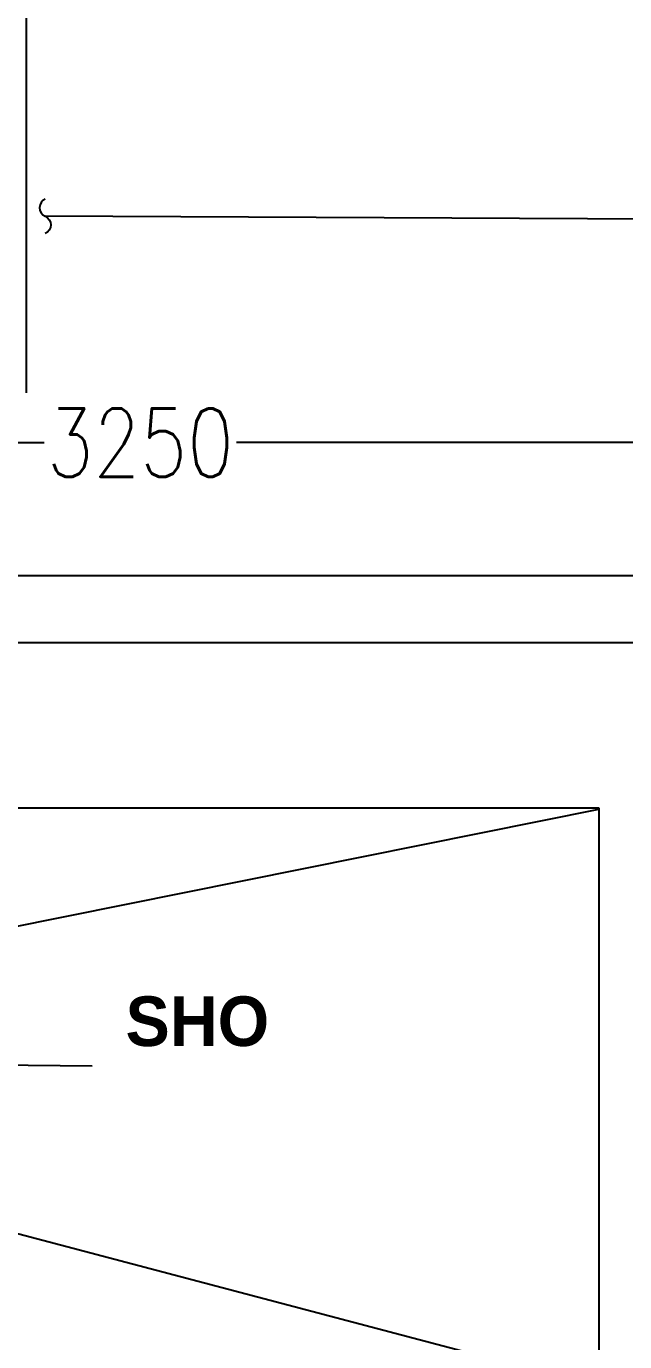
# Model space of a CAD drawing. Extents: x -678889171 to 586587, y -792238163 to 335485.
# Drawn here: x 84591 to 85497, y 36367 to 38355 of the extents above; entities that cross this region are included whole.
import ezdxf
from ezdxf import colors
from ezdxf.entities.mleader import LeaderData, LeaderLine
from ezdxf.math import Vec2, Vec3

# ---------------------------------------------------------------- set-up
doc = ezdxf.new("R2010")
doc.units = 0
doc.header["$MEASUREMENT"] = 0
doc.layers.get('0').update_dxf_attribs({"color": 8})
doc.layers.get('Defpoints').update_dxf_attribs({"color": 252})
for name, color, linetype in [('1', 8, 'Continuous'), ('E-CUT-LINE', 1, 'Continuous'), ('E-POW-WIR-NO', 4, 'Continuous'), ('E-TEXT', 3, 'Continuous'), ('loop line emped', 1, 'Continuous'), ('XR-A-9TH-FLOOR$0$A-ANNO-SYMB', 252, 'Continuous'), ('XR-Typ24$0$XR-A-2ND-FLOOR$0$XR-A-TYP-2-3-4-5-6-7-8-9-10$0$A-ANNO-NOTE', 252, 'Continuous'), ('XR-Typ24$0$XR-A-2ND-FLOOR$0$XR-A-TYP-2-3-4-5-6-7-8-9-10$0$A-FURN-SANT', 252, 'Continuous'), ('XR-Typ24$0$XR-A-2ND-FLOOR$0$XR-A-TYP-2-3-4-5-6-7-8-9-10$0$A-WALL', 252, 'Continuous'), ('XR-Typ26$0$XR-A-TYP-2-3-4-5-6-7-8-9-10$0$A-WALL', 252, 'Continuous')]:
    doc.layers.add(name, color=color, linetype=linetype)
doc.styles.get("Standard").update_dxf_attribs({"font": 'arial.ttf'})
doc.styles.add('Work$0$E-M.MODUL', font='romans.shx', dxfattribs={"width": 0.8})
doc.styles.add('XR-Typ24$0$XR-A-2ND-FLOOR$0$XR-A-TYP-2-3-4-5-6-7-8-9-10$0$XR-A-TYP$0$TYPICAL TYPES$0$XREF_3BR$0$KZT', font='')
doc.styles.get('XR-Typ24$0$XR-A-2ND-FLOOR$0$XR-A-TYP-2-3-4-5-6-7-8-9-10$0$XR-A-TYP$0$TYPICAL TYPES$0$XREF_3BR$0$KZT').set_extended_font_data('AvantGarde LT Medium', bold=True)
doc.dimstyles.new('Work$0$S-DIM', dxfattribs={"dimscale": 500, "dimtxt": 0.2065, "dimasz": 0.104, "dimexe": 0, "dimexo": 0, "dimgap": 0, "dimtad": 0, "dimdec": 0, "dimzin": 0, "dimdsep": 46, "dimtxsty": 'Work$0$E-M.MODUL', "dimcen": 0.25, "dimclrd": 5, "dimclre": 5, "dimclrt": 1, "dimadec": 0, "dimazin": 0, "dimtfac": 1, "dimtdec": 0, "dimtofl": 0, "dimtmove": 0, "dimatfit": 3, "dimfxl": 1, "dimtolj": 1, "dimtzin": 0, "dimlwe": 13, "dimarcsym": 0})

# ---------------------------------------------------------------- blocks, each defined once
blk = doc.blocks.new('CW_0.000')
blk.add_lwpolyline([(0, -25.98557292037257, 0.66), (0, 0, -0.66), (0, 25.98557292037257, 0.97)], format="xyb")
blk = doc.blocks.new('*D2950')
at = {"layer": '1', "color": 5, "lineweight": 13, "transparency": 16777216}
for p, q in [((83138.83527818133, 37423.66453244579), (83138.83527818133, 37725.87552377867)), ((86388.74425215248, 37423.66453244256), (86388.74425215248, 37725.87552377867))]:
    blk.add_line(p, q, dxfattribs=at)
at = {"layer": '1', "color": 5, "lineweight": -2, "transparency": 16777216}
for p, q in [((83190.83527818133, 37725.87552377867), (84618.25643183356, 37725.87552377867)), ((86336.74425215248, 37725.87552377867), (84909.32309850024, 37725.87552377867))]:
    blk.add_line(p, q, dxfattribs=at)
at = {"layer": '1', "color": 5, "transparency": 16777216}
for points in [[(83190.83527818133, 37734.54219044533), (83190.83527818133, 37717.208857112), (83138.83527818133, 37725.87552377867)], [(86336.74425215248, 37734.54219044533), (86336.74425215248, 37717.208857112), (86388.74425215248, 37725.87552377867)]]:
    blk.add_solid(points, dxfattribs=at)
at = {"layer": 'Defpoints', "color": 0, "transparency": 16777216}
for p in [(83138.83527818133, 37725.87552377867), (83138.83527818133, 37423.66453244579), (86388.74425215248, 37423.66453244256)]:
    blk.add_point(p, dxfattribs=at)
at = {"layer": '1', "color": 1, "transparency": 16777216, "insert": (84763.7897651669, 37725.87552377867), "char_height": 103.25, "attachment_point": 5, "style": 'Work$0$E-M.MODUL'}
blk.add_mtext('\\A1;3250', dxfattribs=at)
blk = doc.blocks.new('XR-Typ24')
at = {"layer": 'XR-Typ24$0$XR-A-2ND-FLOOR$0$XR-A-TYP-2-3-4-5-6-7-8-9-10$0$A-FURN-SANT', "ltscale": 0.5}
blk.add_line((87491.31568810927, 23261.391966625, -0.0001594547033818846), (86265.00567286814, 23273.03367621526, -0.0001594542763708435), dxfattribs=at)
at = {"layer": 'XR-Typ24$0$XR-A-2ND-FLOOR$0$XR-A-TYP-2-3-4-5-6-7-8-9-10$0$A-FURN-SANT', "ltscale": 0.5, "elevation": 0.0001070577268393427}
blk.add_lwpolyline([(88257.59299730997, 22775.97436211478), (86377.28503164728, 23271.90788251557), (88257.87993292055, 23649.56046673929)], dxfattribs=at)
at = {"layer": 'XR-Typ24$0$XR-A-2ND-FLOOR$0$XR-A-TYP-2-3-4-5-6-7-8-9-10$0$A-WALL'}
for p, q in [((86259.40617263611, 23651.17416399846), (88257.87963704375, 23651.9254918989)), ((88257.87963704375, 23651.9254918989, -1.949313951192522e-07), (88258.03907413047, 22377.50073175185, 0.000104846402080802))]:
    blk.add_line(p, q, dxfattribs=at)
at = {"layer": 'XR-Typ24$0$XR-A-2ND-FLOOR$0$XR-A-TYP-2-3-4-5-6-7-8-9-10$0$A-ANNO-NOTE', "insert": (87541.98992967892, 23328.58420531006, 0.0001258880472682091), "char_height": 75, "attachment_point": 4, "rotation": 0.021037281632101407, "style": 'XR-Typ24$0$XR-A-2ND-FLOOR$0$XR-A-TYP-2-3-4-5-6-7-8-9-10$0$XR-A-TYP$0$TYPICAL TYPES$0$XREF_3BR$0$KZT'}
blk.add_mtext_dynamic_manual_height_columns('SHO', width=201.1216216216216, gutter_width=905.8973797663639, heights=[0], dxfattribs=at)

msp = doc.modelspace()

# ---------------------------------------------------------------- linework, layer by layer
at = {"layer": 'E-POW-WIR-NO'}
for p, q in [((84591.38109297233, 39136.90031523531), (84591.38109297134, 37801.30548134236)), ((83327.15124248402, 37525.69177324093, -2.228732040803687e-06), (86197.70566540645, 37524.52280433014, -0.0001773851769044445))]:
    msp.add_line(p, q, dxfattribs=at)
at = {"layer": 'loop line emped', "color": 240, "true_color": 0xed1f24}
msp.add_line((87184.25310043598, 38056.4686104694, -0.2496324143845072), (84620.02216802843, 38068.02190689633, -0.4373875814258973), dxfattribs=at)
at = {"layer": 'XR-Typ26$0$XR-A-TYP-2-3-4-5-6-7-8-9-10$0$A-WALL'}
msp.add_line((81513.88135233, 37423.66457537141), (90484.52330468135, 37423.66457536248), dxfattribs=at)

# ---------------------------------------------------------------- block references
at = {"layer": 'E-CUT-LINE', "rotation": 179.7418521720993}
msp.add_blockref('CW_0.000', (84620.02216802855, 38068.02190689633, -0.4373875814258887), dxfattribs=at)
at = {"layer": 'XR-A-9TH-FLOOR$0$A-ANNO-SYMB'}
msp.add_blockref('XR-Typ24', (-2800.434649049275, 13522.11598560929), dxfattribs=at)

# ---------------------------------------------------------------- dimensions: what is measured, and where the dimension line sits
at = {"layer": '1', "color": 4}
dim = msp.add_linear_dim(base=(83138.83527818133, 37725.87552377867), p1=(86388.74425215248, 37423.66453244256), p2=(83138.83527818133, 37423.66453244579), dimstyle='Work$0$S-DIM', dxfattribs=at)
dim.commit()
dim.dimension.update_dxf_attribs({"geometry": '*D2950', "text_midpoint": (84763.7897651669, 37725.87552377867)})

# ---------------------------------------------------------------- leaders
at = {"layer": 'E-TEXT', "color": 30}
ml = msp.add_multileader_mtext('Standard', dxfattribs=at)
ml.set_content('\\C30;CT11/DP-T-8 {\\A1;3(1x3)mm\\H0.7x;\\S2^ ;\\H1.42857x; \\P∅ 25 mm PVC CONDUIT}', color=3)
ml.set_leader_properties(color=30)
ml.build(insert=Vec2(0, 0))
ml.multileader.update_dxf_attribs({"text_right_attachment_type": 6, "dogleg_length": 0.2763936738358556, "arrow_head_size": 153.5520410199195, "scale": 2})
ctx = ml.context
ctx.base_point, ctx.scale, ctx.char_height, ctx.arrow_head_size, ctx.landing_gap_size, ctx.plane_origin, ctx.plane_x_axis, ctx.plane_y_axis = Vec3(82135.07033079286, 38656.43985853765, 3.369586010265596e-06), 2, 153.5520410199195, 153.5520410199195, 3.071040820398391, Vec3(77451.3234897471, 47681.31183169728, 3.002929201347315e-05), Vec3(0.999976866597217, -0.00680193137365684, 3.477911888746864e-09), Vec3(0.006801931373656824, 0.999976866597217, 4.799668914001097e-09)
ctx.right_attachment = 6
notes = []
notes.append((ctx, [(0, (1, 1, 0), (82134.51755623304, 38656.44361855925, 3.36766346457718e-06), (0.999976866597217, -0.00680193137365684, 3.477911888746864e-09), 0.5527873476717116, [(1, [(82144.95005122953, 37705.29152470507, -1.138322068406018e-06)], 0, [])])]))
ctx.mtext.insert, ctx.mtext.text_direction, ctx.mtext.rotation, ctx.mtext.width, ctx.mtext.defined_height, ctx.mtext.flow_direction, ctx.mtext.extrusion = Vec3(82138.68454302102, 38736.28303379193, 3.763596753961264e-06), Vec3(0.999976866597217, -0.006801931373656839, 3.477911888746863e-09), 6.276383323354838, 3689.840183907986, 503.608197250026, 5, Vec3(-3.510478451379605e-09, -4.775901363335934e-09, 1)
for ctx, leaders in notes:
    for number, flags, end, landing, length, lines in leaders:
        leader = LeaderData()
        leader.index, (leader.has_last_leader_line, leader.has_dogleg_vector, leader.attachment_direction) = number, flags
        leader.last_leader_point, leader.dogleg_vector, leader.dogleg_length = Vec3(end), Vec3(landing), length
        for number, points, colour, breaks in lines:
            line = LeaderLine()
            line.index, line.vertices, line.color, line.breaks = number, Vec3.list(points), colors.encode_raw_color(colour), breaks
            leader.lines.append(line)
        ctx.leaders.append(leader)

doc.saveas('drawing.dxf')
